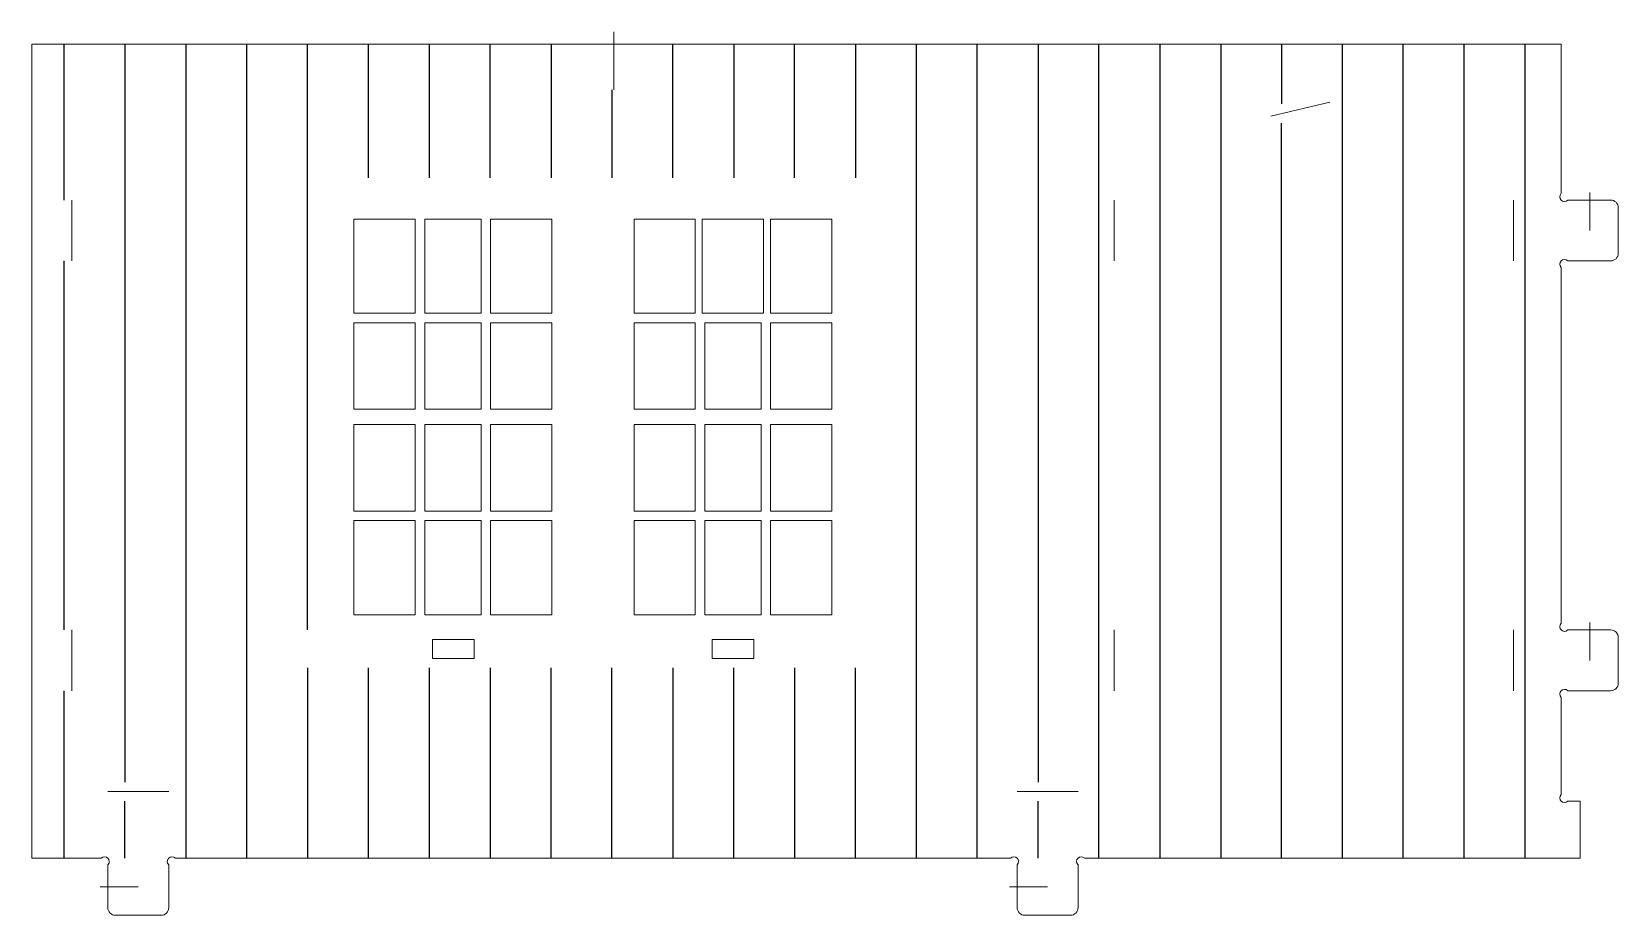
# Model space of a CAD drawing. Header units: millimetres. Extents: x -200 to 189, y -105 to 105.
# Drawn here: x 1.6 to 189.2, y -105.3 to -0.8 of the extents above; entities that cross this region are included whole.
import ezdxf

# ---------------------------------------------------------------- set-up
doc = ezdxf.new("R2010")
doc.units = ezdxf.units.MM
doc.header["$MEASUREMENT"] = 0
doc.layers.add('Capa 1', color=7, linetype='Continuous')

msp = doc.modelspace()

# ---------------------------------------------------------------- linework, layer by layer
at = {"layer": 'Capa 1', "color": 133, "lineweight": 18}
for points in [[(70.4391, -7.6348), (70.4391, -7.6348), (70.4391, -0.7752), (70.4391, -0.7752)], [(148.127, -10.7564), (148.127, -10.7564), (155.1348, -9.1041), (155.1348, -9.1041)], [(185.8641, -24.2848), (185.8641, -24.2848), (185.8641, -19.7848), (185.8641, -19.7848)], [(6.314, -27.8847), (6.314, -27.8847), (6.314, -20.6848), (6.314, -20.6848)], [(129.614, -27.8847), (129.614, -27.8847), (129.614, -20.6848), (129.614, -20.6848)], [(176.864, -27.8847), (176.864, -27.8847), (176.864, -20.6848), (176.864, -20.6848)], [(185.8641, -75.1348), (185.8641, -75.1348), (185.8641, -70.6348), (185.8641, -70.6348)], [(6.314, -78.7347), (6.314, -78.7347), (6.314, -71.5348), (6.314, -71.5348)], [(129.614, -78.7347), (129.614, -78.7347), (129.614, -71.5348), (129.614, -71.5348)], [(176.864, -78.7347), (176.864, -78.7347), (176.864, -71.5348), (176.864, -71.5348)], [(17.7892, -90.6598), (17.7892, -90.6598), (10.5888, -90.6598), (10.5888, -90.6598)], [(125.3392, -90.6598), (125.3392, -90.6598), (118.1389, -90.6598), (118.1389, -90.6598)], [(9.6891, -101.9098), (9.6891, -101.9098), (14.1892, -101.9098), (14.1892, -101.9098)], [(117.2389, -101.9098), (117.2389, -101.9098), (121.7389, -101.9098), (121.7389, -101.9098)]]:
    msp.add_open_spline(points, degree=3, dxfattribs=at)
at = {"layer": 'Capa 1', "color": 93, "lineweight": 18}
msp.add_open_spline([(189.2392, -26.9848), (189.2392, -27.4818), (188.8361, -27.8848), (188.339, -27.8848), (188.339, -27.8848), (188.339, -27.8848), (183.2863, -27.8847), (183.2863, -27.8847), (183.2863, -27.8847), (182.7548, -27.3533), (181.9574, -28.1506), (182.4892, -28.6821), (182.4892, -28.6821), (182.4892, -28.6821), (182.4892, -70.7377), (182.4892, -70.7377), (182.4892, -70.7377), (181.9574, -71.2691), (182.7548, -72.0663), (183.2863, -71.5348), (183.2863, -71.5348), (184.9705, -71.5348), (186.6547, -71.5348), (188.339, -71.5348), (188.339, -71.5348), (188.8361, -71.5348), (189.2392, -71.9377), (189.2392, -72.4348), (189.2392, -72.4348), (189.2392, -72.4348), (189.2392, -77.835), (189.2392, -77.835), (189.2392, -77.835), (189.2392, -78.3319), (188.8361, -78.7348), (188.339, -78.7348), (188.339, -78.7348), (188.339, -78.7348), (183.2863, -78.7348), (183.2863, -78.7348), (183.2863, -78.7348), (182.7548, -78.2034), (181.9574, -79.0005), (182.4892, -79.5322), (182.4892, -79.5322), (182.4892, -79.5322), (182.4892, -90.9877), (182.4892, -90.9877), (182.4892, -90.9877), (181.9574, -91.5191), (182.7548, -92.3164), (183.2863, -91.7849), (183.2863, -91.7849), (183.2863, -91.7849), (184.7389, -91.7849), (184.7389, -91.7849), (184.7389, -91.7849), (184.7389, -91.7849), (184.7389, -98.5349), (184.7389, -98.5349), (184.7389, -98.5349), (184.7389, -98.5349), (126.1363, -98.5349), (126.1363, -98.5349), (126.1363, -98.5349), (125.6048, -98.0035), (124.8074, -98.8006), (125.3392, -99.3321), (125.3392, -99.3321), (125.3392, -99.3321), (125.3392, -104.3848), (125.3392, -104.3848), (125.3392, -104.3848), (125.3392, -104.8819), (124.9361, -105.2849), (124.439, -105.2849), (124.439, -105.2849), (124.439, -105.2849), (119.0391, -105.2849), (119.0391, -105.2849), (119.0391, -105.2849), (118.542, -105.2849), (118.1389, -104.882), (118.1389, -104.3848), (118.1389, -104.3848), (118.1389, -102.7006), (118.1389, -101.0164), (118.1389, -99.3321), (118.1389, -99.3321), (118.6707, -98.8006), (117.8733, -98.0035), (117.3418, -98.5349), (117.3418, -98.5349), (117.3418, -98.5349), (18.5863, -98.5349), (18.5863, -98.5349), (18.5863, -98.5349), (18.0548, -98.0035), (17.2574, -98.8006), (17.7892, -99.3321), (17.7892, -99.3321), (17.7892, -99.3321), (17.7892, -104.3848), (17.7892, -104.3848), (17.7892, -104.3848), (17.7892, -104.8819), (17.3861, -105.2849), (16.889, -105.2849), (16.889, -105.2849), (16.889, -105.2849), (11.4891, -105.2849), (11.4891, -105.2849), (11.4891, -105.2849), (10.992, -105.2849), (10.5889, -104.882), (10.5889, -104.3848), (10.5889, -104.3848), (10.5889, -102.7006), (10.5889, -101.0164), (10.5889, -99.3321), (10.5889, -99.3321), (11.1207, -98.8006), (10.3233, -98.0035), (9.7918, -98.5349), (9.7918, -98.5349), (9.7918, -98.5349), (1.5891, -98.5349), (1.5891, -98.5349), (1.5891, -98.5349), (1.5891, -98.5349), (1.5891, -2.2347), (1.5891, -2.2347), (1.5891, -2.2347), (61.8891, -2.2347), (122.1891, -2.2347), (182.4892, -2.2347), (182.4892, -2.2347), (182.4892, -2.2347), (182.4892, -19.8875), (182.4892, -19.8875), (182.4892, -19.8875), (181.9574, -20.419), (182.7548, -21.2162), (183.2863, -20.6847), (183.2863, -20.6847), (184.9705, -20.6847), (186.6547, -20.6847), (188.339, -20.6847), (188.339, -20.6847), (188.8361, -20.6847), (189.2392, -21.0876), (189.2392, -21.5847), (189.2392, -21.5847), (189.2392, -21.5847), (189.2392, -26.9848), (189.2392, -26.9848)], degree=3, knots=[0, 0, 0, 0, 0.025, 0.025, 0.025, 0.02500001, 0.05, 0.05, 0.05, 0.05000001, 0.075, 0.075, 0.075, 0.07500001, 0.1, 0.1, 0.1, 0.10000001, 0.125, 0.125, 0.125, 0.12500001, 0.15, 0.15, 0.15, 0.15000001, 0.175, 0.175, 0.175, 0.17500001, 0.2, 0.2, 0.2, 0.20000001, 0.225, 0.225, 0.225, 0.22500001, 0.25, 0.25, 0.25, 0.25000001, 0.275, 0.275, 0.275, 0.27500001, 0.3, 0.3, 0.3, 0.30000001, 0.325, 0.325, 0.325, 0.32500001, 0.35, 0.35, 0.35, 0.35000001, 0.375, 0.375, 0.375, 0.37500001, 0.4, 0.4, 0.4, 0.40000001, 0.425, 0.425, 0.425, 0.42500001, 0.45, 0.45, 0.45, 0.45000001, 0.475, 0.475, 0.475, 0.47500001, 0.5, 0.5, 0.5, 0.50000001, 0.525, 0.525, 0.525, 0.52500001, 0.55, 0.55, 0.55, 0.55000001, 0.575, 0.575, 0.575, 0.57500001, 0.6, 0.6, 0.6, 0.60000001, 0.625, 0.625, 0.625, 0.62500001, 0.65, 0.65, 0.65, 0.65000001, 0.675, 0.675, 0.675, 0.67500001, 0.7, 0.7, 0.7, 0.70000001, 0.725, 0.725, 0.725, 0.72500001, 0.75, 0.75, 0.75, 0.75000001, 0.775, 0.775, 0.775, 0.77500001, 0.8, 0.8, 0.8, 0.80000001, 0.825, 0.825, 0.825, 0.82500001, 0.85, 0.85, 0.85, 0.85000001, 0.875, 0.875, 0.875, 0.87500001, 0.9, 0.9, 0.9, 0.90000001, 0.925, 0.925, 0.925, 0.92500001, 0.95, 0.95, 0.95, 0.95000001, 1, 1, 1, 1], dxfattribs=at)
at = {"layer": 'Capa 1', "lineweight": 25}
for points in [[(5.414, -20.6848), (5.414, -20.6848), (5.414, -2.2348), (5.414, -2.2348)], [(12.614, -2.2347), (12.614, -2.2347), (12.614, -89.5347), (12.614, -89.5347)], [(19.8141, -2.2347), (19.8141, -2.2347), (19.8141, -98.5348), (19.8141, -98.5348)], [(27.0142, -98.5348), (27.0142, -98.5348), (27.0142, -2.2347), (27.0142, -2.2347)], [(34.214, -71.5348), (34.214, -71.5348), (34.214, -2.2347), (34.214, -2.2347)], [(41.4138, -18.0747), (41.4138, -18.0747), (41.4138, -2.2347), (41.4138, -2.2347)], [(48.6139, -2.2347), (48.6139, -2.2347), (48.6139, -18.0747), (48.6139, -18.0747)], [(55.814, -18.0747), (55.814, -18.0747), (55.814, -2.2347), (55.814, -2.2347)], [(63.0141, -2.2347), (63.0141, -2.2347), (63.0141, -18.0747), (63.0141, -18.0747)], [(77.414, -18.0747), (77.414, -18.0747), (77.414, -2.2347), (77.414, -2.2347)], [(84.614, -2.2347), (84.614, -2.2347), (84.614, -18.0747), (84.614, -18.0747)], [(91.8139, -18.0747), (91.8139, -18.0747), (91.8139, -2.2347), (91.8139, -2.2347)], [(99.014, -2.2347), (99.014, -2.2347), (99.014, -18.0747), (99.014, -18.0747)], [(106.214, -2.2347), (106.214, -2.2347), (106.214, -98.5348), (106.214, -98.5348)], [(113.4139, -98.5348), (113.4139, -98.5348), (113.4139, -2.2347), (113.4139, -2.2347)], [(120.6142, -2.2347), (120.6142, -2.2347), (120.6142, -89.5347), (120.6142, -89.5347)], [(127.814, -98.5348), (127.814, -98.5348), (127.814, -2.2347), (127.814, -2.2347)], [(135.0141, -2.2347), (135.0141, -2.2347), (135.0141, -98.5348), (135.0141, -98.5348)], [(142.2139, -2.2347), (142.2139, -2.2347), (142.2139, -98.5348), (142.2139, -98.5348)], [(149.414, -2.2347), (149.414, -2.2347), (149.414, -9.2969), (149.414, -9.2969)], [(156.614, -98.5348), (156.614, -98.5348), (156.614, -2.2347), (156.614, -2.2347)], [(163.8139, -98.5348), (163.8139, -98.5348), (163.8139, -2.2347), (163.8139, -2.2347)], [(171.0142, -98.5348), (171.0142, -98.5348), (171.0142, -2.2347), (171.0142, -2.2347)], [(178.214, -98.5348), (178.214, -98.5348), (178.214, -2.2347), (178.214, -2.2347)], [(70.2141, -7.6348), (70.2141, -7.6348), (70.2141, -18.0747), (70.2141, -18.0747)], [(149.414, -98.5348), (149.414, -98.5348), (149.414, -11.6087), (149.414, -11.6087)], [(5.414, -71.5348), (5.414, -71.5348), (5.414, -27.8847), (5.414, -27.8847)], [(34.214, -76.0348), (34.214, -76.0348), (34.214, -98.5349), (34.214, -98.5349)], [(41.4138, -98.5348), (41.4138, -98.5348), (41.4138, -76.0347), (41.4138, -76.0347)], [(48.6139, -76.0348), (48.6139, -76.0348), (48.6139, -98.5349), (48.6139, -98.5349)], [(55.814, -76.0348), (55.814, -76.0348), (55.814, -98.5349), (55.814, -98.5349)], [(63.0141, -98.5348), (63.0141, -98.5348), (63.0141, -76.0347), (63.0141, -76.0347)], [(70.2141, -98.5348), (70.2141, -98.5348), (70.2141, -76.0347), (70.2141, -76.0347)], [(77.414, -76.0348), (77.414, -76.0348), (77.414, -98.5349), (77.414, -98.5349)], [(84.614, -98.5348), (84.614, -98.5348), (84.614, -76.0347), (84.614, -76.0347)], [(91.8139, -76.0348), (91.8139, -76.0348), (91.8139, -98.5349), (91.8139, -98.5349)], [(99.014, -98.5348), (99.014, -98.5348), (99.014, -76.0347), (99.014, -76.0347)], [(5.414, -98.5348), (5.414, -98.5348), (5.414, -78.7347), (5.414, -78.7347)], [(12.614, -98.5348), (12.614, -98.5348), (12.614, -91.7848), (12.614, -91.7848)], [(120.6142, -98.5348), (120.6142, -98.5348), (120.6142, -91.7848), (120.6142, -91.7848)]]:
    msp.add_open_spline(points, degree=3, dxfattribs=at)
at = {"layer": 'Capa 1', "color": 240, "lineweight": 18}
for points in [[(39.7041, -34.065), (39.7041, -34.0691), (39.7075, -34.0725), (39.7116, -34.0725), (39.7116, -34.0725), (39.7116, -34.0725), (46.9342, -34.0725), (46.9342, -34.0725), (46.9342, -34.0725), (46.9383, -34.0725), (46.9417, -34.0691), (46.9417, -34.065), (46.9417, -34.065), (46.9417, -34.065), (46.9417, -22.9424), (46.9417, -22.9424), (46.9417, -22.9424), (46.9417, -22.9383), (46.9383, -22.9349), (46.9342, -22.9349), (46.9342, -22.9349), (46.9342, -22.9349), (39.7116, -22.9349), (39.7116, -22.9349), (39.7116, -22.9349), (39.7075, -22.9349), (39.7041, -22.9383), (39.7041, -22.9424), (39.7041, -22.9424), (39.7041, -22.9424), (39.7041, -34.065), (39.7041, -34.065)], [(54.7417, -22.9424), (54.7417, -22.9383), (54.7383, -22.9349), (54.7342, -22.9349), (54.7342, -22.9349), (54.7342, -22.9349), (48.0742, -22.9349), (48.0742, -22.9349), (48.0742, -22.9349), (48.0701, -22.9349), (48.0667, -22.9383), (48.0667, -22.9424), (48.0667, -22.9424), (48.0667, -22.9424), (48.0667, -34.065), (48.0667, -34.065), (48.0667, -34.065), (48.0667, -34.0691), (48.0701, -34.0725), (48.0742, -34.0725), (48.0742, -34.0725), (48.0742, -34.0725), (54.7342, -34.0725), (54.7342, -34.0725), (54.7342, -34.0725), (54.7383, -34.0725), (54.7417, -34.0691), (54.7417, -34.065), (54.7417, -34.065), (54.7417, -34.065), (54.7417, -22.9424), (54.7417, -22.9424)], [(63.0965, -34.0725), (63.1006, -34.0725), (63.104, -34.0691), (63.104, -34.065), (63.104, -34.065), (63.104, -34.065), (63.104, -22.9424), (63.104, -22.9424), (63.104, -22.9424), (63.104, -22.9383), (63.1006, -22.9349), (63.0965, -22.9349), (63.0965, -22.9349), (63.0965, -22.9349), (55.8739, -22.9349), (55.8739, -22.9349), (55.8739, -22.9349), (55.8698, -22.9349), (55.8664, -22.9383), (55.8664, -22.9424), (55.8664, -22.9424), (55.8664, -22.9424), (55.8664, -34.065), (55.8664, -34.065), (55.8664, -34.065), (55.8664, -34.0691), (55.8698, -34.0725), (55.8739, -34.0725), (55.8739, -34.0725), (55.8739, -34.0725), (63.0965, -34.0725), (63.0965, -34.0725)], [(80.0541, -34.0725), (80.0582, -34.0725), (80.0616, -34.0691), (80.0616, -34.065), (80.0616, -34.065), (80.0616, -34.065), (80.0616, -22.9424), (80.0616, -22.9424), (80.0616, -22.9424), (80.0616, -22.9383), (80.0582, -22.9349), (80.0541, -22.9349), (80.0541, -22.9349), (80.0541, -22.9349), (72.8316, -22.9349), (72.8316, -22.9349), (72.8316, -22.9349), (72.8275, -22.9349), (72.8241, -22.9383), (72.8241, -22.9424), (72.8241, -22.9424), (72.8241, -22.9424), (72.8241, -34.065), (72.8241, -34.065), (72.8241, -34.065), (72.8241, -34.0691), (72.8275, -34.0725), (72.8316, -34.0725), (72.8316, -34.0725), (72.8316, -34.0725), (80.0541, -34.0725), (80.0541, -34.0725)], [(88.1353, -34.0725), (88.1394, -34.0725), (88.1428, -34.0691), (88.1428, -34.065), (88.1428, -34.065), (88.1428, -34.065), (88.1428, -22.9424), (88.1428, -22.9424), (88.1428, -22.9424), (88.1428, -22.9383), (88.1394, -22.9349), (88.1353, -22.9349), (88.1353, -22.9349), (88.1353, -22.9349), (80.9127, -22.9349), (80.9127, -22.9349), (80.9127, -22.9349), (80.9086, -22.9349), (80.9052, -22.9383), (80.9052, -22.9424), (80.9052, -22.9424), (80.9052, -22.9424), (80.9052, -34.065), (80.9052, -34.065), (80.9052, -34.065), (80.9052, -34.0691), (80.9086, -34.0725), (80.9127, -34.0725), (80.9127, -34.0725), (80.9127, -34.0725), (88.1353, -34.0725), (88.1353, -34.0725)], [(96.2239, -22.9424), (96.2239, -22.9383), (96.2205, -22.9349), (96.2164, -22.9349), (96.2164, -22.9349), (96.2164, -22.9349), (88.9939, -22.9349), (88.9939, -22.9349), (88.9939, -22.9349), (88.9898, -22.9349), (88.9864, -22.9383), (88.9864, -22.9424), (88.9864, -22.9424), (88.9864, -22.9424), (88.9864, -34.065), (88.9864, -34.065), (88.9864, -34.065), (88.9864, -34.0691), (88.9898, -34.0725), (88.9939, -34.0725), (88.9939, -34.0725), (88.9939, -34.0725), (96.2164, -34.0725), (96.2164, -34.0725), (96.2164, -34.0725), (96.2205, -34.0725), (96.2239, -34.0691), (96.2239, -34.065), (96.2239, -34.065), (96.2239, -34.065), (96.2239, -22.9424), (96.2239, -22.9424)], [(46.9342, -45.4348), (46.9383, -45.4348), (46.9417, -45.4314), (46.9417, -45.4273), (46.9417, -45.4273), (46.9417, -45.4273), (46.9417, -35.2048), (46.9417, -35.2048), (46.9417, -35.2048), (46.9417, -35.2007), (46.9383, -35.1973), (46.9342, -35.1973), (46.9342, -35.1973), (46.9342, -35.1973), (39.7116, -35.1973), (39.7116, -35.1973), (39.7116, -35.1973), (39.7075, -35.1973), (39.7041, -35.2007), (39.7041, -35.2048), (39.7041, -35.2048), (39.7041, -35.2048), (39.7041, -45.4273), (39.7041, -45.4273), (39.7041, -45.4273), (39.7041, -45.4314), (39.7075, -45.4348), (39.7116, -45.4348), (39.7116, -45.4348), (39.7116, -45.4348), (46.9342, -45.4348), (46.9342, -45.4348)], [(48.0667, -45.4273), (48.0667, -45.4314), (48.0701, -45.4348), (48.0742, -45.4348), (48.0742, -45.4348), (48.0742, -45.4348), (54.7342, -45.4348), (54.7342, -45.4348), (54.7342, -45.4348), (54.7383, -45.4348), (54.7417, -45.4314), (54.7417, -45.4273), (54.7417, -45.4273), (54.7417, -45.4273), (54.7417, -35.2048), (54.7417, -35.2048), (54.7417, -35.2048), (54.7417, -35.2007), (54.7383, -35.1973), (54.7342, -35.1973), (54.7342, -35.1973), (54.7342, -35.1973), (48.0742, -35.1973), (48.0742, -35.1973), (48.0742, -35.1973), (48.0701, -35.1973), (48.0667, -35.2007), (48.0667, -35.2048), (48.0667, -35.2048), (48.0667, -35.2048), (48.0667, -45.4273), (48.0667, -45.4273)], [(55.8665, -45.4273), (55.8665, -45.4314), (55.8699, -45.4348), (55.874, -45.4348), (55.874, -45.4348), (55.874, -45.4348), (63.0965, -45.4348), (63.0965, -45.4348), (63.0965, -45.4348), (63.1006, -45.4348), (63.104, -45.4314), (63.104, -45.4273), (63.104, -45.4273), (63.104, -45.4273), (63.104, -35.2048), (63.104, -35.2048), (63.104, -35.2048), (63.104, -35.2007), (63.1006, -35.1973), (63.0965, -35.1973), (63.0965, -35.1973), (63.0965, -35.1973), (55.8739, -35.1973), (55.8739, -35.1973), (55.8739, -35.1973), (55.8698, -35.1973), (55.8664, -35.2007), (55.8664, -35.2048), (55.8664, -35.2048), (55.8664, -35.2048), (55.8665, -45.4273), (55.8665, -45.4273)], [(80.0616, -35.2048), (80.0616, -35.2007), (80.0582, -35.1973), (80.0541, -35.1973), (80.0541, -35.1973), (80.0541, -35.1973), (72.8316, -35.1973), (72.8316, -35.1973), (72.8316, -35.1973), (72.8275, -35.1973), (72.8241, -35.2007), (72.8241, -35.2048), (72.8241, -35.2048), (72.8241, -35.2048), (72.8241, -45.4273), (72.8241, -45.4273), (72.8241, -45.4273), (72.8241, -45.4314), (72.8275, -45.4348), (72.8316, -45.4348), (72.8316, -45.4348), (72.8316, -45.4348), (80.0541, -45.4348), (80.0541, -45.4348), (80.0541, -45.4348), (80.0582, -45.4348), (80.0616, -45.4314), (80.0616, -45.4273), (80.0616, -45.4273), (80.0616, -45.4273), (80.0616, -35.2048), (80.0616, -35.2048)], [(87.8614, -35.2048), (87.8614, -35.2007), (87.858, -35.1973), (87.8539, -35.1973), (87.8539, -35.1973), (87.8539, -35.1973), (81.1941, -35.1973), (81.1941, -35.1973), (81.1941, -35.1973), (81.19, -35.1973), (81.1866, -35.2007), (81.1866, -35.2048), (81.1866, -35.2048), (81.1866, -35.2048), (81.1866, -45.4273), (81.1866, -45.4273), (81.1866, -45.4273), (81.1866, -45.4314), (81.19, -45.4348), (81.1941, -45.4348), (81.1941, -45.4348), (81.1941, -45.4348), (87.8539, -45.4348), (87.8539, -45.4348), (87.8539, -45.4348), (87.858, -45.4348), (87.8614, -45.4314), (87.8614, -45.4273), (87.8614, -45.4273), (87.8614, -45.4273), (87.8614, -35.2048), (87.8614, -35.2048)], [(96.2164, -45.4348), (96.2205, -45.4348), (96.2239, -45.4314), (96.2239, -45.4273), (96.2239, -45.4273), (96.2239, -45.4273), (96.2239, -35.2048), (96.2239, -35.2048), (96.2239, -35.2048), (96.2239, -35.2007), (96.2205, -35.1973), (96.2164, -35.1973), (96.2164, -35.1973), (96.2164, -35.1973), (88.9939, -35.1973), (88.9939, -35.1973), (88.9939, -35.1973), (88.9898, -35.1973), (88.9864, -35.2007), (88.9864, -35.2048), (88.9864, -35.2048), (88.9864, -35.2048), (88.9864, -45.4273), (88.9864, -45.4273), (88.9864, -45.4273), (88.9864, -45.4314), (88.9898, -45.4348), (88.9939, -45.4348), (88.9939, -45.4348), (88.9939, -45.4348), (96.2164, -45.4348), (96.2164, -45.4348)], [(39.7041, -57.4649), (39.7041, -57.469), (39.7075, -57.4724), (39.7116, -57.4724), (39.7116, -57.4724), (39.7116, -57.4724), (46.9342, -57.4725), (46.9342, -57.4725), (46.9342, -57.4725), (46.9383, -57.4725), (46.9417, -57.4691), (46.9417, -57.465), (46.9417, -57.465), (46.9417, -57.465), (46.9417, -47.2423), (46.9417, -47.2423), (46.9417, -47.2423), (46.9417, -47.2382), (46.9383, -47.2348), (46.9342, -47.2348), (46.9342, -47.2348), (46.9342, -47.2348), (39.7116, -47.2347), (39.7116, -47.2347), (39.7116, -47.2347), (39.7075, -47.2347), (39.7041, -47.2381), (39.7041, -47.2422), (39.7041, -47.2422), (39.7041, -47.2422), (39.7041, -57.4649), (39.7041, -57.4649)], [(48.0742, -47.2347), (48.0701, -47.2347), (48.0667, -47.2381), (48.0667, -47.2422), (48.0667, -47.2422), (48.0667, -47.2422), (48.0667, -57.4649), (48.0667, -57.4649), (48.0667, -57.4649), (48.0667, -57.469), (48.0701, -57.4724), (48.0742, -57.4724), (48.0742, -57.4724), (48.0742, -57.4724), (54.7342, -57.4725), (54.7342, -57.4725), (54.7342, -57.4725), (54.7383, -57.4725), (54.7417, -57.4691), (54.7417, -57.465), (54.7417, -57.465), (54.7417, -57.465), (54.7417, -47.2423), (54.7417, -47.2423), (54.7417, -47.2423), (54.7417, -47.2382), (54.7383, -47.2348), (54.7342, -47.2348), (54.7342, -47.2348), (54.7342, -47.2348), (48.0742, -47.2347), (48.0742, -47.2347)], [(55.8739, -47.2347), (55.8698, -47.2347), (55.8664, -47.2381), (55.8664, -47.2422), (55.8664, -47.2422), (55.8664, -47.2422), (55.8664, -57.4649), (55.8664, -57.4649), (55.8664, -57.4649), (55.8664, -57.469), (55.8698, -57.4724), (55.8739, -57.4724), (55.8739, -57.4724), (55.8739, -57.4724), (63.0965, -57.4725), (63.0965, -57.4725), (63.0965, -57.4725), (63.1006, -57.4725), (63.104, -57.4691), (63.104, -57.465), (63.104, -57.465), (63.104, -57.465), (63.104, -47.2423), (63.104, -47.2423), (63.104, -47.2423), (63.104, -47.2382), (63.1006, -47.2348), (63.0965, -47.2348), (63.0965, -47.2348), (63.0965, -47.2348), (55.8739, -47.2347), (55.8739, -47.2347)], [(72.8316, -47.2347), (72.8275, -47.2347), (72.8241, -47.2381), (72.8241, -47.2422), (72.8241, -47.2422), (72.8241, -47.2422), (72.8241, -57.4649), (72.8241, -57.4649), (72.8241, -57.4649), (72.8241, -57.469), (72.8275, -57.4724), (72.8316, -57.4724), (72.8316, -57.4724), (72.8316, -57.4724), (80.0541, -57.4725), (80.0541, -57.4725), (80.0541, -57.4725), (80.0582, -57.4725), (80.0616, -57.4691), (80.0616, -57.465), (80.0616, -57.465), (80.0616, -57.465), (80.0616, -47.2423), (80.0616, -47.2423), (80.0616, -47.2423), (80.0616, -47.2382), (80.0582, -47.2348), (80.0541, -47.2348), (80.0541, -47.2348), (80.0541, -47.2348), (72.8316, -47.2347), (72.8316, -47.2347)], [(81.1941, -47.2347), (81.19, -47.2347), (81.1866, -47.2381), (81.1866, -47.2422), (81.1866, -47.2422), (81.1866, -47.2422), (81.1866, -57.4649), (81.1866, -57.4649), (81.1866, -57.4649), (81.1866, -57.469), (81.19, -57.4724), (81.1941, -57.4724), (81.1941, -57.4724), (81.1941, -57.4724), (87.8539, -57.4725), (87.8539, -57.4725), (87.8539, -57.4725), (87.858, -57.4725), (87.8614, -57.4691), (87.8614, -57.465), (87.8614, -57.465), (87.8614, -57.465), (87.8614, -47.2423), (87.8614, -47.2423), (87.8614, -47.2423), (87.8614, -47.2382), (87.858, -47.2348), (87.8539, -47.2348), (87.8539, -47.2348), (87.8539, -47.2348), (81.1941, -47.2347), (81.1941, -47.2347)], [(96.2239, -47.2422), (96.2239, -47.2381), (96.2205, -47.2347), (96.2164, -47.2347), (96.2164, -47.2347), (96.2164, -47.2347), (88.9939, -47.2347), (88.9939, -47.2347), (88.9939, -47.2347), (88.9898, -47.2347), (88.9864, -47.2381), (88.9864, -47.2422), (88.9864, -47.2422), (88.9864, -47.2422), (88.9864, -57.4649), (88.9864, -57.4649), (88.9864, -57.4649), (88.9864, -57.469), (88.9898, -57.4724), (88.9939, -57.4724), (88.9939, -57.4724), (88.9939, -57.4724), (96.2164, -57.4725), (96.2164, -57.4725), (96.2164, -57.4725), (96.2205, -57.4725), (96.2239, -57.4691), (96.2239, -57.465), (96.2239, -57.465), (96.2239, -57.465), (96.2239, -47.2422), (96.2239, -47.2422)], [(46.9342, -69.7348), (46.9383, -69.7348), (46.9417, -69.7314), (46.9417, -69.7273), (46.9417, -69.7273), (46.9417, -69.7273), (46.9417, -58.6049), (46.9417, -58.6049), (46.9417, -58.6049), (46.9417, -58.6008), (46.9383, -58.5974), (46.9342, -58.5974), (46.9342, -58.5974), (46.9342, -58.5974), (39.7116, -58.5973), (39.7116, -58.5973), (39.7116, -58.5973), (39.7075, -58.5973), (39.7041, -58.6007), (39.7041, -58.6048), (39.7041, -58.6048), (39.7041, -58.6048), (39.7041, -69.7272), (39.7041, -69.7272), (39.7041, -69.7272), (39.7041, -69.7313), (39.7075, -69.7347), (39.7116, -69.7347), (39.7116, -69.7347), (39.7116, -69.7347), (46.9342, -69.7348), (46.9342, -69.7348)], [(54.7417, -58.6048), (54.7417, -58.6007), (54.7383, -58.5973), (54.7342, -58.5973), (54.7342, -58.5973), (54.7342, -58.5973), (48.0742, -58.5973), (48.0742, -58.5973), (48.0742, -58.5973), (48.0701, -58.5973), (48.0667, -58.6007), (48.0667, -58.6048), (48.0667, -58.6048), (48.0667, -58.6048), (48.0667, -69.7272), (48.0667, -69.7272), (48.0667, -69.7272), (48.0667, -69.7313), (48.0701, -69.7347), (48.0742, -69.7347), (48.0742, -69.7347), (48.0742, -69.7347), (54.7342, -69.7348), (54.7342, -69.7348), (54.7342, -69.7348), (54.7383, -69.7348), (54.7417, -69.7314), (54.7417, -69.7273), (54.7417, -69.7273), (54.7417, -69.7273), (54.7417, -58.6048), (54.7417, -58.6048)], [(63.104, -58.6048), (63.104, -58.6007), (63.1006, -58.5973), (63.0965, -58.5973), (63.0965, -58.5973), (63.0965, -58.5973), (55.8739, -58.5973), (55.8739, -58.5973), (55.8739, -58.5973), (55.8698, -58.5973), (55.8664, -58.6007), (55.8664, -58.6048), (55.8664, -58.6048), (55.8664, -58.6048), (55.8664, -69.7272), (55.8664, -69.7272), (55.8664, -69.7272), (55.8664, -69.7313), (55.8698, -69.7347), (55.8739, -69.7347), (55.8739, -69.7347), (55.8739, -69.7347), (63.0965, -69.7348), (63.0965, -69.7348), (63.0965, -69.7348), (63.1006, -69.7348), (63.104, -69.7314), (63.104, -69.7273), (63.104, -69.7273), (63.104, -69.7273), (63.104, -58.6048), (63.104, -58.6048)], [(72.8241, -69.7272), (72.8241, -69.7313), (72.8275, -69.7347), (72.8316, -69.7347), (72.8316, -69.7347), (72.8316, -69.7347), (80.0541, -69.7348), (80.0541, -69.7348), (80.0541, -69.7348), (80.0582, -69.7348), (80.0616, -69.7314), (80.0616, -69.7273), (80.0616, -69.7273), (80.0616, -69.7273), (80.0616, -58.6049), (80.0616, -58.6049), (80.0616, -58.6049), (80.0616, -58.6008), (80.0582, -58.5974), (80.0541, -58.5974), (80.0541, -58.5974), (80.0541, -58.5974), (72.8316, -58.5973), (72.8316, -58.5973), (72.8316, -58.5973), (72.8275, -58.5973), (72.8241, -58.6007), (72.8241, -58.6048), (72.8241, -58.6048), (72.8241, -58.6048), (72.8241, -69.7272), (72.8241, -69.7272)], [(81.1866, -69.7272), (81.1866, -69.7313), (81.19, -69.7347), (81.1941, -69.7347), (81.1941, -69.7347), (81.1941, -69.7347), (87.8539, -69.7348), (87.8539, -69.7348), (87.8539, -69.7348), (87.858, -69.7348), (87.8614, -69.7314), (87.8614, -69.7273), (87.8614, -69.7273), (87.8614, -69.7273), (87.8614, -58.6049), (87.8614, -58.6049), (87.8614, -58.6049), (87.8614, -58.6008), (87.858, -58.5974), (87.8539, -58.5974), (87.8539, -58.5974), (87.8539, -58.5974), (81.1941, -58.5973), (81.1941, -58.5973), (81.1941, -58.5973), (81.19, -58.5973), (81.1866, -58.6007), (81.1866, -58.6048), (81.1866, -58.6048), (81.1866, -58.6048), (81.1866, -69.7272), (81.1866, -69.7272)], [(96.2164, -69.7348), (96.2205, -69.7348), (96.2239, -69.7314), (96.2239, -69.7273), (96.2239, -69.7273), (96.2239, -69.7273), (96.2239, -58.6049), (96.2239, -58.6049), (96.2239, -58.6049), (96.2239, -58.6008), (96.2205, -58.5974), (96.2164, -58.5974), (96.2164, -58.5974), (96.2164, -58.5974), (88.9939, -58.5973), (88.9939, -58.5973), (88.9939, -58.5973), (88.9898, -58.5973), (88.9864, -58.6007), (88.9864, -58.6048), (88.9864, -58.6048), (88.9864, -58.6048), (88.9864, -69.7272), (88.9864, -69.7272), (88.9864, -69.7272), (88.9864, -69.7313), (88.9898, -69.7347), (88.9939, -69.7347), (88.9939, -69.7347), (88.9939, -69.7347), (96.2164, -69.7348), (96.2164, -69.7348)]]:
    msp.add_open_spline(points, degree=3, knots=[0, 0, 0, 0, 0.11111111, 0.11111111, 0.11111111, 0.11111112, 0.22222222, 0.22222222, 0.22222222, 0.22222223, 0.33333333, 0.33333333, 0.33333333, 0.33333334, 0.44444444, 0.44444444, 0.44444444, 0.44444445, 0.55555556, 0.55555556, 0.55555556, 0.55555557, 0.66666667, 0.66666667, 0.66666667, 0.66666668, 0.77777778, 0.77777778, 0.77777778, 0.77777779, 1, 1, 1, 1], dxfattribs=at)
at = {"layer": 'Capa 1', "color": 133, "lineweight": 18}
for points in [[(48.9784, -72.6598), (48.9784, -72.6598), (48.9784, -74.9097), (48.9784, -74.9097), (48.9784, -74.9097), (48.9784, -74.9097), (53.9284, -74.9098), (53.9284, -74.9098), (53.9284, -74.9098), (53.9284, -74.9098), (53.9284, -72.6599), (53.9284, -72.6599), (53.9284, -72.6599), (53.9284, -72.6599), (48.9784, -72.6598), (48.9784, -72.6598)], [(82.049, -72.6598), (82.049, -72.6598), (82.049, -74.9097), (82.049, -74.9097), (82.049, -74.9097), (82.049, -74.9097), (86.999, -74.9098), (86.999, -74.9098), (86.999, -74.9098), (86.999, -74.9098), (86.999, -72.6599), (86.999, -72.6599), (86.999, -72.6599), (86.999, -72.6599), (82.049, -72.6598), (82.049, -72.6598)]]:
    msp.add_open_spline(points, degree=3, knots=[0, 0, 0, 0, 0.2, 0.2, 0.2, 0.20000001, 0.4, 0.4, 0.4, 0.40000001, 0.6, 0.6, 0.6, 0.60000001, 1, 1, 1, 1], dxfattribs=at)

doc.saveas('drawing.dxf')
